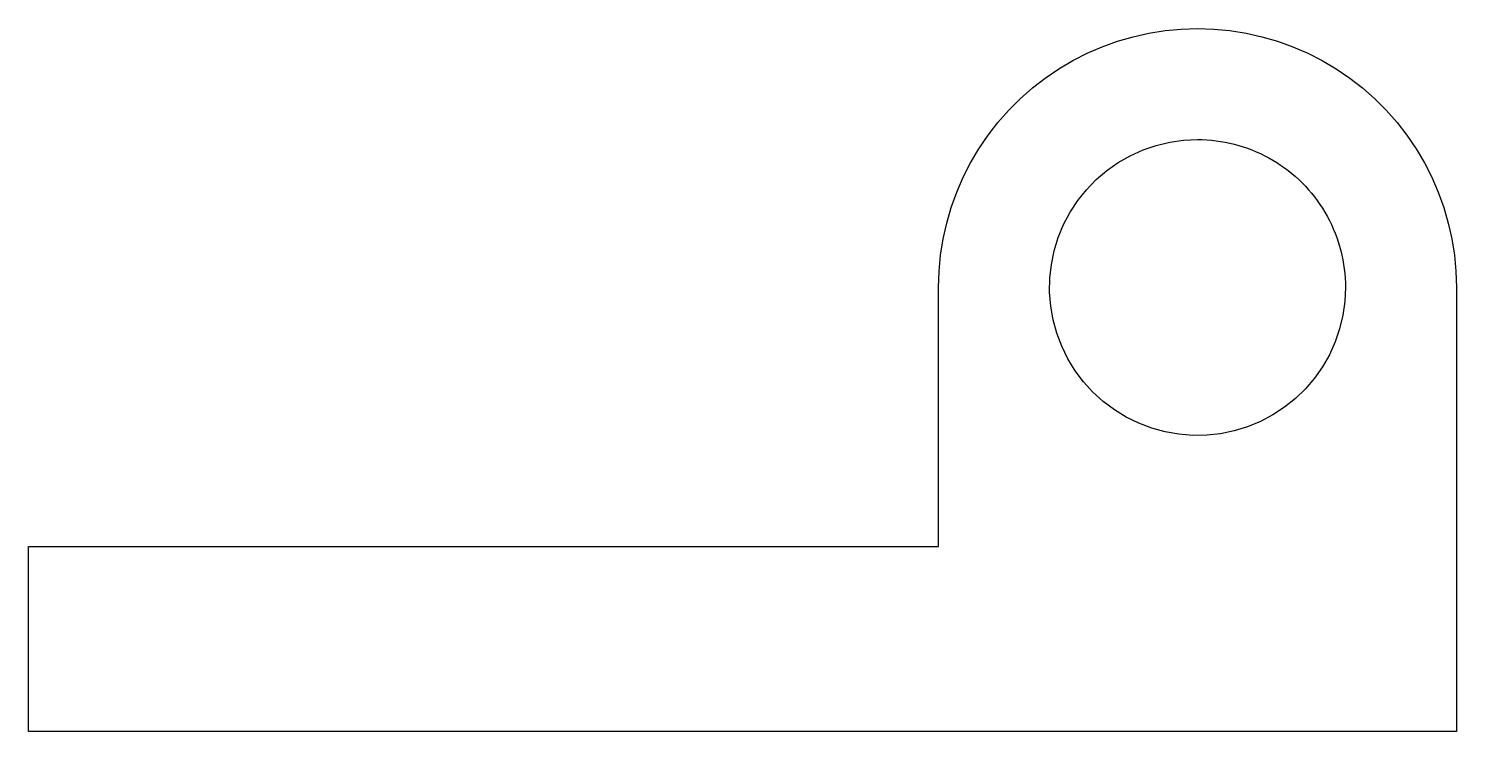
# Model space of a CAD drawing. Header units: metres. Extents: x -31.8 to 6.8, y 0 to 19.
import ezdxf

# ---------------------------------------------------------------- set-up
doc = ezdxf.new("R2010")
doc.units = ezdxf.units.M

msp = doc.modelspace()

# ---------------------------------------------------------------- linework, layer by layer
for points in [[(-7.2, 12), (-7.186, 12.44), (-7.145, 12.877), (-7.076, 13.312), (-6.98, 13.741), (-6.857, 14.163), (-6.708, 14.577), (-6.534, 14.98), (-6.334, 15.372), (-6.11, 15.751), (-5.863, 16.114), (-5.594, 16.462), (-5.303, 16.792), (-4.992, 17.103), (-4.662, 17.394), (-4.314, 17.663), (-3.951, 17.91), (-3.572, 18.134), (-3.18, 18.334), (-2.777, 18.508), (-2.363, 18.657), (-1.941, 18.78), (-1.512, 18.876), (-1.077, 18.945), (-0.64, 18.986), (-0.2, 19), (0.24, 18.986), (0.677, 18.945), (1.112, 18.876), (1.541, 18.78), (1.963, 18.657), (2.377, 18.508), (2.78, 18.334), (3.172, 18.134), (3.551, 17.91), (3.914, 17.663), (4.262, 17.394), (4.592, 17.103), (4.903, 16.792), (5.194, 16.462), (5.463, 16.114), (5.71, 15.751), (5.934, 15.372), (6.134, 14.98), (6.308, 14.577), (6.457, 14.163), (6.58, 13.741), (6.676, 13.312), (6.745, 12.877), (6.786, 12.44), (6.8, 12)], [(3.8, 12), (3.782, 11.624), (3.729, 11.25), (3.641, 10.884), (3.519, 10.528), (3.364, 10.184), (3.177, 9.857), (2.961, 9.548), (2.716, 9.262), (2.445, 9), (2.151, 8.764), (1.836, 8.557), (1.503, 8.381), (1.155, 8.236), (0.795, 8.126), (0.426, 8.049), (0.051, 8.008), (-0.326, 8.002), (-0.701, 8.032), (-1.073, 8.096), (-1.436, 8.196), (-1.789, 8.329), (-2.127, 8.495), (-2.448, 8.692), (-2.75, 8.918), (-3.028, 9.172), (-3.282, 9.45), (-3.508, 9.752), (-3.705, 10.073), (-3.871, 10.411), (-4.004, 10.764), (-4.104, 11.127), (-4.168, 11.499), (-4.198, 11.874), (-4.192, 12.251), (-4.151, 12.626), (-4.074, 12.995), (-3.964, 13.355), (-3.819, 13.703), (-3.643, 14.036), (-3.436, 14.351), (-3.2, 14.645), (-2.938, 14.916), (-2.652, 15.161), (-2.343, 15.377), (-2.016, 15.564), (-1.672, 15.719), (-1.316, 15.841), (-0.95, 15.929), (-0.576, 15.982), (-0.2, 16)], [(-0.2, 16), (-0.074, 15.998), (0.051, 15.992), (0.176, 15.982), (0.301, 15.968), (0.426, 15.951), (0.55, 15.929), (0.673, 15.904), (0.795, 15.874), (0.916, 15.841), (1.036, 15.804), (1.155, 15.764), (1.272, 15.719), (1.389, 15.671), (1.503, 15.619), (1.616, 15.564), (1.727, 15.505), (1.836, 15.443), (1.943, 15.377), (2.048, 15.308), (2.151, 15.236), (2.252, 15.161), (2.35, 15.082), (2.445, 15), (2.538, 14.916), (2.628, 14.828), (2.716, 14.738), (2.8, 14.645), (2.882, 14.55), (2.961, 14.452), (3.036, 14.351), (3.108, 14.248), (3.177, 14.143), (3.243, 14.036), (3.305, 13.927), (3.364, 13.816), (3.419, 13.703), (3.471, 13.589), (3.519, 13.472), (3.564, 13.355), (3.604, 13.236), (3.641, 13.116), (3.674, 12.995), (3.704, 12.873), (3.729, 12.75), (3.751, 12.626), (3.768, 12.501), (3.782, 12.376), (3.792, 12.251), (3.798, 12.126), (3.8, 12)], [(-7.2, 5), (-7.2, 5.14), (-7.2, 5.28), (-7.2, 5.42), (-7.2, 5.56), (-7.2, 5.7), (-7.2, 5.84), (-7.2, 5.98), (-7.2, 6.12), (-7.2, 6.26), (-7.2, 6.4), (-7.2, 6.54), (-7.2, 6.68), (-7.2, 6.82), (-7.2, 6.96), (-7.2, 7.1), (-7.2, 7.24), (-7.2, 7.38), (-7.2, 7.52), (-7.2, 7.66), (-7.2, 7.8), (-7.2, 7.94), (-7.2, 8.08), (-7.2, 8.22), (-7.2, 8.36), (-7.2, 8.5), (-7.2, 8.64), (-7.2, 8.78), (-7.2, 8.92), (-7.2, 9.06), (-7.2, 9.2), (-7.2, 9.34), (-7.2, 9.48), (-7.2, 9.62), (-7.2, 9.76), (-7.2, 9.9), (-7.2, 10.04), (-7.2, 10.18), (-7.2, 10.32), (-7.2, 10.46), (-7.2, 10.6), (-7.2, 10.74), (-7.2, 10.88), (-7.2, 11.02), (-7.2, 11.16), (-7.2, 11.3), (-7.2, 11.44), (-7.2, 11.58), (-7.2, 11.72), (-7.2, 11.86), (-7.2, 12)], [(-7.2, 5), (-7.2, 5.14), (-7.2, 5.28), (-7.2, 5.42), (-7.2, 5.56), (-7.2, 5.7), (-7.2, 5.84), (-7.2, 5.98), (-7.2, 6.12), (-7.2, 6.26), (-7.2, 6.4), (-7.2, 6.54), (-7.2, 6.68), (-7.2, 6.82), (-7.2, 6.96), (-7.2, 7.1), (-7.2, 7.24), (-7.2, 7.38), (-7.2, 7.52), (-7.2, 7.66), (-7.2, 7.8), (-7.2, 7.94), (-7.2, 8.08), (-7.2, 8.22), (-7.2, 8.36), (-7.2, 8.5), (-7.2, 8.64), (-7.2, 8.78), (-7.2, 8.92), (-7.2, 9.06), (-7.2, 9.2), (-7.2, 9.34), (-7.2, 9.48), (-7.2, 9.62), (-7.2, 9.76), (-7.2, 9.9), (-7.2, 10.04), (-7.2, 10.18), (-7.2, 10.32), (-7.2, 10.46), (-7.2, 10.6), (-7.2, 10.74), (-7.2, 10.88), (-7.2, 11.02), (-7.2, 11.16), (-7.2, 11.3), (-7.2, 11.44), (-7.2, 11.58), (-7.2, 11.72), (-7.2, 11.86), (-7.2, 12)], [(6.8, 12), (6.8, 11.76), (6.8, 11.52), (6.8, 11.28), (6.8, 11.04), (6.8, 10.8), (6.8, 10.56), (6.8, 10.32), (6.8, 10.08), (6.8, 9.84), (6.8, 9.6), (6.8, 9.36), (6.8, 9.12), (6.8, 8.88), (6.8, 8.64), (6.8, 8.4), (6.8, 8.16), (6.8, 7.92), (6.8, 7.68), (6.8, 7.44), (6.8, 7.2), (6.8, 6.96), (6.8, 6.72), (6.8, 6.48), (6.8, 6.24), (6.8, 6), (6.8, 5.76), (6.8, 5.52), (6.8, 5.28), (6.8, 5.04), (6.8, 4.8), (6.8, 4.56), (6.8, 4.32), (6.8, 4.08), (6.8, 3.84), (6.8, 3.6), (6.8, 3.36), (6.8, 3.12), (6.8, 2.88), (6.8, 2.64), (6.8, 2.4), (6.8, 2.16), (6.8, 1.92), (6.8, 1.68), (6.8, 1.44), (6.8, 1.2), (6.8, 0.96), (6.8, 0.72), (6.8, 0.48), (6.8, 0.24), (6.8, 0)], [(-31.8, 0), (-31.8, 0.1), (-31.8, 0.2), (-31.8, 0.3), (-31.8, 0.4), (-31.8, 0.5), (-31.8, 0.6), (-31.8, 0.7), (-31.8, 0.8), (-31.8, 0.9), (-31.8, 1), (-31.8, 1.1), (-31.8, 1.2), (-31.8, 1.3), (-31.8, 1.4), (-31.8, 1.5), (-31.8, 1.6), (-31.8, 1.7), (-31.8, 1.8), (-31.8, 1.9), (-31.8, 2), (-31.8, 2.1), (-31.8, 2.2), (-31.8, 2.3), (-31.8, 2.4), (-31.8, 2.5), (-31.8, 2.6), (-31.8, 2.7), (-31.8, 2.8), (-31.8, 2.9), (-31.8, 3), (-31.8, 3.1), (-31.8, 3.2), (-31.8, 3.3), (-31.8, 3.4), (-31.8, 3.5), (-31.8, 3.6), (-31.8, 3.7), (-31.8, 3.8), (-31.8, 3.9), (-31.8, 4), (-31.8, 4.1), (-31.8, 4.2), (-31.8, 4.3), (-31.8, 4.4), (-31.8, 4.5), (-31.8, 4.6), (-31.8, 4.7), (-31.8, 4.8), (-31.8, 4.9), (-31.8, 5)], [(-31.8, 5), (-31.308, 5), (-30.816, 5), (-30.324, 5), (-29.832, 5), (-29.34, 5), (-28.848, 5), (-28.356, 5), (-27.864, 5), (-27.372, 5), (-26.88, 5), (-26.388, 5), (-25.896, 5), (-25.404, 5), (-24.912, 5), (-24.42, 5), (-23.928, 5), (-23.436, 5), (-22.944, 5), (-22.452, 5), (-21.96, 5), (-21.468, 5), (-20.976, 5), (-20.484, 5), (-19.992, 5), (-19.5, 5), (-19.008, 5), (-18.516, 5), (-18.024, 5), (-17.532, 5), (-17.04, 5), (-16.548, 5), (-16.056, 5), (-15.564, 5), (-15.072, 5), (-14.58, 5), (-14.088, 5), (-13.596, 5), (-13.104, 5), (-12.612, 5), (-12.12, 5), (-11.628, 5), (-11.136, 5), (-10.644, 5), (-10.152, 5), (-9.66, 5), (-9.168, 5), (-8.676, 5), (-8.184, 5), (-7.692, 5), (-7.2, 5)], [(-20, 5), (-19.744, 5), (-19.488, 5), (-19.232, 5), (-18.976, 5), (-18.72, 5), (-18.464, 5), (-18.208, 5), (-17.952, 5), (-17.696, 5), (-17.44, 5), (-17.184, 5), (-16.928, 5), (-16.672, 5), (-16.416, 5), (-16.16, 5), (-15.904, 5), (-15.648, 5), (-15.392, 5), (-15.136, 5), (-14.88, 5), (-14.624, 5), (-14.368, 5), (-14.112, 5), (-13.856, 5), (-13.6, 5), (-13.344, 5), (-13.088, 5), (-12.832, 5), (-12.576, 5), (-12.32, 5), (-12.064, 5), (-11.808, 5), (-11.552, 5), (-11.296, 5), (-11.04, 5), (-10.784, 5), (-10.528, 5), (-10.272, 5), (-10.016, 5), (-9.76, 5), (-9.504, 5), (-9.248, 5), (-8.992, 5), (-8.736, 5), (-8.48, 5), (-8.224, 5), (-7.968, 5), (-7.712, 5), (-7.456, 5), (-7.2, 5)], [(6.8, 0), (6.028, 0), (5.256, 0), (4.484, 0), (3.712, 0), (2.94, 0), (2.168, 0), (1.396, 0), (0.624, 0), (-0.148, 0), (-0.92, 0), (-1.692, 0), (-2.464, 0), (-3.236, 0), (-4.008, 0), (-4.78, 0), (-5.552, 0), (-6.324, 0), (-7.096, 0), (-7.868, 0), (-8.64, 0), (-9.412, 0), (-10.184, 0), (-10.956, 0), (-11.728, 0), (-12.5, 0), (-13.272, 0), (-14.044, 0), (-14.816, 0), (-15.588, 0), (-16.36, 0), (-17.132, 0), (-17.904, 0), (-18.676, 0), (-19.448, 0), (-20.22, 0), (-20.992, 0), (-21.764, 0), (-22.536, 0), (-23.308, 0), (-24.08, 0), (-24.852, 0), (-25.624, 0), (-26.396, 0), (-27.168, 0), (-27.94, 0), (-28.712, 0), (-29.484, 0), (-30.256, 0), (-31.028, 0), (-31.8, 0)]]:
    msp.add_lwpolyline(points)

doc.saveas('drawing.dxf')
